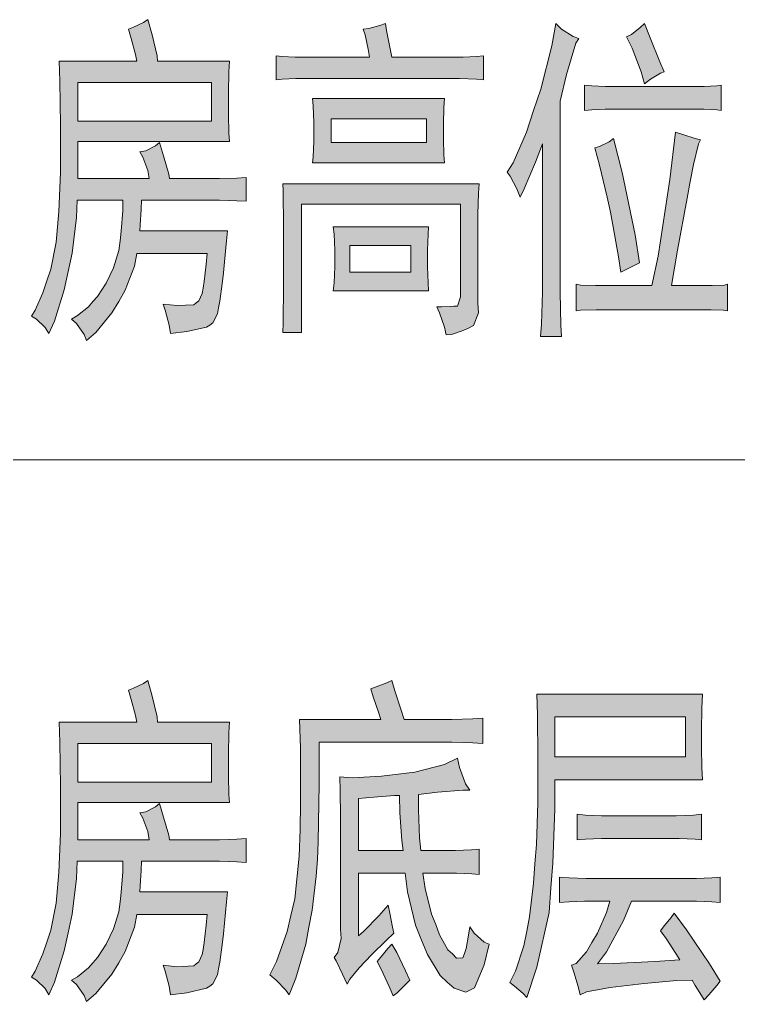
# Model space of a CAD drawing. Header units: millimetres. Extents: x 0 to 207, y 0 to 293.
# Drawn here: x 80.85 to 89.79, y 181.71 to 193.91 of the extents above; entities that cross this region are included whole.
import ezdxf

# ---------------------------------------------------------------- set-up
doc = ezdxf.new("R2010")
doc.units = ezdxf.units.MM

msp = doc.modelspace()

# ---------------------------------------------------------------- hatches: boundary and pattern name
h = msp.add_hatch(color=0)
h.paths.add_polyline_path([(82.341861, 192.270944), (82.415944, 192.285056), (82.539417, 192.345028), (82.585278, 192.387361), (82.638194, 192.221556), (82.701694, 191.995778), (82.712278, 191.939333), (83.234389, 191.939333), (83.333167, 191.939333), (83.548361, 191.946389), (83.664778, 191.953444), (83.664778, 191.657111), (83.548361, 191.664167), (83.333167, 191.671222), (83.234389, 191.671222), (82.363028, 191.671222), (82.3595, 191.554806), (82.345389, 191.364306), (82.341861, 191.290222), (83.431944, 191.290222), (83.421361, 191.16675), (83.396667, 190.905694), (83.382556, 190.768111), (83.364917, 190.630528), (83.336694, 190.415333), (83.322583, 190.334194), (83.308472, 190.256583), (83.252028, 190.147222), (83.213222, 190.119), (83.170889, 190.090778), (82.927472, 190.037861), (82.722861, 190.013167), (82.70875, 190.119), (82.659361, 190.302444), (82.631139, 190.376528), (82.807528, 190.362417), (83.012139, 190.369472), (83.043889, 190.394167), (83.075639, 190.418861), (83.117972, 190.510583), (83.132083, 190.577611), (83.142667, 190.65875), (83.167361, 190.873944), (83.177944, 191.008), (82.306583, 191.008), (82.278361, 190.84925), (82.161944, 190.552917), (82.080806, 190.411806), (81.996139, 190.270694), (81.795056, 190.027278), (81.678639, 189.9285), (81.650417, 190.002583), (81.555167, 190.136639), (81.491667, 190.193083), (81.569278, 190.235417), (81.703333, 190.344778), (81.759778, 190.411806), (81.816222, 190.475306), (81.922056, 190.637583), (81.967917, 190.732833), (82.013778, 190.828083), (82.080806, 191.046806), (82.098444, 191.16675), (82.112556, 191.286694), (82.130194, 191.540694), (82.130194, 191.671222), (81.562222, 191.671222), (81.555167, 191.456028), (81.50225, 191.011528), (81.452861, 190.78575), (81.403472, 190.556444), (81.283528, 190.168389), (81.212972, 190.013167), (81.167111, 190.08725), (81.05775, 190.193083), (80.99425, 190.228361), (81.040111, 190.302444), (81.135361, 190.521167), (81.18475, 190.669333), (81.234139, 190.813972), (81.301167, 191.149111), (81.318806, 191.339611), (81.336444, 191.530111), (81.354083, 192.013417), (81.354083, 192.302694), (81.354083, 192.602556), (81.347028, 193.149361), (81.339972, 193.399833), (82.306583, 193.399833), (82.288944, 193.480972), (82.236028, 193.682056), (82.20075, 193.798472), (82.26425, 193.823167), (82.387722, 193.879611), (82.444167, 193.914889), (82.497083, 193.724389), (82.557056, 193.466861), (82.560583, 193.399833), (83.456639, 193.399833), (83.449583, 193.265778), (83.446056, 193.001194), (83.446056, 192.867139), (83.446056, 192.736611), (83.449583, 192.503778), (83.456639, 192.401472), (81.572806, 192.401472), (81.572806, 191.939333), (82.458278, 191.939333), (82.440639, 192.038111), (82.380667, 192.203917)])
h.paths.add_polyline_path([(83.234389, 192.651944), (83.234389, 193.13525), (81.572806, 193.13525), (81.572806, 192.651944)])
h = msp.add_hatch(color=0)
h.dxf.hatch_style = 2
h.paths.add_polyline_path([(84.038722, 193.466861), (84.112806, 193.456278), (84.275083, 193.449222), (84.363278, 193.449222), (85.199361, 193.449222), (85.181722, 193.548), (85.142917, 193.724389), (85.118222, 193.798472), (85.188778, 193.805528), (85.326361, 193.840806), (85.396917, 193.8655), (85.411028, 193.780833), (85.449833, 193.572694), (85.478056, 193.449222), (86.282389, 193.449222), (86.363528, 193.449222), (86.529333, 193.456278), (86.617528, 193.466861), (86.617528, 193.167), (86.529333, 193.174056), (86.317667, 193.184639), (86.187139, 193.184639), (84.373861, 193.184639), (84.282139, 193.184639), (84.112806, 193.174056), (84.038722, 193.167)])
h = msp.add_hatch(color=0)
h.dxf.hatch_style = 2
h.paths.add_polyline_path([(87.802861, 193.682056), (87.764056, 193.622083), (87.647639, 193.234028), (87.570028, 192.902417), (87.570028, 190.792806), (87.570028, 190.528222), (87.577083, 190.119), (87.584139, 189.977889), (87.326611, 189.977889), (87.337194, 190.129583), (87.351306, 190.528222), (87.351306, 190.775167), (87.351306, 192.369722), (87.263111, 192.143944), (87.122, 191.812333), (87.072611, 191.7065), (87.030278, 191.812333), (86.949139, 191.971083), (86.910333, 192.020472), (86.984417, 192.136889), (87.150222, 192.517889), (87.238417, 192.786), (87.330139, 193.050583), (87.467722, 193.590333), (87.513583, 193.8655), (87.587667, 193.798472), (87.732306, 193.70675)])
h = msp.add_hatch(color=0)
h.dxf.hatch_style = 2
h.paths.add_polyline_path([(88.617778, 193.8655), (88.688333, 193.689111), (88.808278, 193.38925), (88.861194, 193.265778), (88.815333, 193.248139), (88.691861, 193.174056), (88.617778, 193.117611), (88.575444, 193.265778), (88.466083, 193.558583), (88.395528, 193.699694), (88.4555, 193.731444), (88.564861, 193.816111)])
h = msp.add_hatch(color=0)
h.dxf.hatch_style = 2
h.paths.add_polyline_path([(89.256306, 193.082333), (89.362139, 193.082333), (89.517361, 193.092917), (89.570278, 193.099972), (89.570278, 192.786), (89.517361, 192.793056), (89.355083, 192.800111), (89.245722, 192.800111), (88.212083, 192.800111), (88.127417, 192.800111), (87.961611, 192.793056), (87.873417, 192.786), (87.873417, 193.099972), (87.965139, 193.092917), (88.134472, 193.082333), (88.212083, 193.082333)])
h = msp.add_hatch(color=0)
h.paths.add_polyline_path([(86.130694, 192.934167), (86.123639, 192.824806), (86.120111, 192.620194), (86.120111, 192.517889), (86.120111, 192.426167), (86.123639, 192.235667), (86.130694, 192.136889), (84.490278, 192.136889), (84.497333, 192.210972), (84.504389, 192.401472), (84.504389, 192.517889), (84.504389, 192.634306), (84.497333, 192.842444), (84.490278, 192.934167)])
h.paths.add_polyline_path([(85.908444, 192.387361), (85.908444, 192.683694), (84.723111, 192.683694), (84.723111, 192.387361)])
h = msp.add_hatch(color=0)
h.dxf.hatch_style = 2
h.paths.add_polyline_path([(89.316278, 192.419111), (89.291583, 192.369722), (89.228083, 192.112194), (89.18575, 191.904056), (89.146944, 191.695917), (89.030528, 191.050333), (88.952917, 190.609361), (89.348028, 190.609361), (89.460917, 190.609361), (89.612611, 190.616417), (89.651417, 190.627), (89.651417, 190.295389), (89.5985, 190.302444), (89.446806, 190.3095), (89.348028, 190.3095), (88.162694, 190.3095), (88.018056, 190.3095), (87.8205, 190.302444), (87.767583, 190.295389), (87.767583, 190.627), (87.8205, 190.616417), (88.007472, 190.609361), (88.141528, 190.609361), (88.7095, 190.609361), (88.787111, 190.97625), (88.93175, 191.92875), (89.002306, 192.517889), (89.094028, 192.486139), (89.24925, 192.43675)])
h = msp.add_hatch(color=0)
h.dxf.hatch_style = 2
h.paths.add_polyline_path([(88.23325, 192.43675), (88.339083, 192.013417), (88.501361, 191.240833), (88.557806, 190.891583), (88.490778, 190.859833), (88.374361, 190.799861), (88.324972, 190.775167), (88.29675, 190.965667), (88.229722, 191.339611), (88.194444, 191.523056), (88.155639, 191.7065), (88.060389, 192.105139), (88.000417, 192.320333), (88.060389, 192.337972), (88.176806, 192.394417)])
h = msp.add_hatch(color=0)
h.dxf.hatch_style = 2
h.paths.add_polyline_path([(86.546972, 190.394167), (86.554028, 190.270694), (86.490528, 190.111944), (86.419972, 190.076667), (86.349417, 190.044917), (86.218889, 190.002583), (86.151861, 189.995528), (86.130694, 190.094306), (86.070722, 190.270694), (86.035444, 190.344778), (86.095417, 190.344778), (86.20125, 190.348306), (86.247111, 190.351833), (86.292972, 190.355361), (86.331778, 190.46825), (86.32825, 190.577611), (86.32825, 191.621833), (84.352694, 191.621833), (84.352694, 190.027278), (84.119861, 190.027278), (84.123389, 190.143694), (84.130444, 190.616417), (84.130444, 190.97625), (84.130444, 191.339611), (84.123389, 191.787639), (84.119861, 191.872306), (86.561083, 191.872306), (86.554028, 191.755889), (86.546972, 191.498361), (86.546972, 191.35725)])
h = msp.add_hatch(color=0)
h.paths.add_polyline_path([(85.933139, 191.339611), (85.926083, 191.247889), (85.919028, 191.050333), (85.919028, 190.940972), (85.919028, 190.842194), (85.926083, 190.644639), (85.933139, 190.542333), (84.747806, 190.542333), (84.758389, 190.644639), (84.768972, 190.842194), (84.768972, 190.940972), (84.768972, 191.050333), (84.758389, 191.247889), (84.747806, 191.339611)])
h.paths.add_polyline_path([(85.710889, 190.775167), (85.710889, 191.106778), (84.955944, 191.106778), (84.955944, 190.775167)])
h = msp.add_hatch(color=0)
h.paths.add_polyline_path([(82.341861, 184.05475), (82.415944, 184.068861), (82.539417, 184.128833), (82.585278, 184.171167), (82.638194, 184.001833), (82.701694, 183.779583), (82.712278, 183.719611), (83.234389, 183.719611), (83.333167, 183.719611), (83.548361, 183.730194), (83.664778, 183.73725), (83.664778, 183.437389), (83.548361, 183.447972), (83.333167, 183.455028), (83.234389, 183.455028), (82.363028, 183.455028), (82.3595, 183.338611), (82.345389, 183.148111), (82.341861, 183.074028), (83.431944, 183.074028), (83.421361, 182.950556), (83.396667, 182.685972), (83.382556, 182.551917), (83.364917, 182.414333), (83.336694, 182.199139), (83.322583, 182.118), (83.308472, 182.040389), (83.252028, 181.931028), (83.213222, 181.902806), (83.170889, 181.874583), (82.927472, 181.818139), (82.722861, 181.793444), (82.70875, 181.902806), (82.659361, 182.08625), (82.631139, 182.160333), (82.807528, 182.142694), (83.012139, 182.153278), (83.043889, 182.177972), (83.075639, 182.202667), (83.117972, 182.294389), (83.132083, 182.357889), (83.142667, 182.442556), (83.167361, 182.65775), (83.177944, 182.791806), (82.306583, 182.791806), (82.278361, 182.633056), (82.161944, 182.333194), (82.080806, 182.192083), (81.996139, 182.050972), (81.795056, 181.811083), (81.678639, 181.712306), (81.650417, 181.786389), (81.555167, 181.920444), (81.491667, 181.976889), (81.569278, 182.019222), (81.703333, 182.128583), (81.759778, 182.192083), (81.816222, 182.259111), (81.922056, 182.421389), (81.967917, 182.516639), (82.013778, 182.611889), (82.080806, 182.827083), (82.098444, 182.950556), (82.112556, 183.0705), (82.130194, 183.320972), (82.130194, 183.455028), (81.562222, 183.455028), (81.555167, 183.239833), (81.50225, 182.795333), (81.452861, 182.566028), (81.403472, 182.34025), (81.283528, 181.952194), (81.212972, 181.793444), (81.167111, 181.871056), (81.05775, 181.976889), (80.99425, 182.012167), (81.040111, 182.08625), (81.135361, 182.304972), (81.18475, 182.449611), (81.234139, 182.597778), (81.301167, 182.932917), (81.318806, 183.123417), (81.336444, 183.313917), (81.354083, 183.797222), (81.354083, 184.0865), (81.354083, 184.386361), (81.347028, 184.933167), (81.339972, 185.183639), (82.306583, 185.183639), (82.288944, 185.264778), (82.236028, 185.465861), (82.20075, 185.582278), (82.26425, 185.606972), (82.387722, 185.663417), (82.444167, 185.698694), (82.497083, 185.504667), (82.557056, 185.247139), (82.560583, 185.183639), (83.456639, 185.183639), (83.449583, 185.049583), (83.446056, 184.785), (83.446056, 184.650944), (83.446056, 184.516889), (83.449583, 184.284056), (83.456639, 184.185278), (81.572806, 184.185278), (81.572806, 183.719611), (82.458278, 183.719611), (82.440639, 183.821917), (82.380667, 183.987722)])
h.paths.add_polyline_path([(83.234389, 184.43575), (83.234389, 184.915528), (81.572806, 184.915528), (81.572806, 184.43575)])
h = msp.add_hatch(color=0)
h.dxf.hatch_style = 2
h.paths.add_polyline_path([(84.571417, 184.933167), (84.571417, 184.418111), (84.560833, 183.691389), (84.55025, 183.479722), (84.536139, 183.268056), (84.48675, 182.844722), (84.444417, 182.633056), (84.405611, 182.421389), (84.282139, 182.001583), (84.201, 181.793444), (84.158667, 181.853417), (84.038722, 181.976889), (83.957583, 182.043917), (84.04225, 182.209722), (84.176306, 182.580139), (84.222167, 182.781222), (84.271556, 182.985833), (84.324472, 183.518528), (84.335056, 183.846611), (84.342111, 184.174694), (84.338583, 184.859083), (84.328, 185.215389), (85.340472, 185.215389), (85.31225, 185.307111), (85.245222, 185.497611), (85.213472, 185.596389), (85.2805, 185.621083), (85.414556, 185.670472), (85.478056, 185.698694), (85.513333, 185.571694), (85.590944, 185.331806), (85.62975, 185.215389), (86.084833, 185.215389), (86.222417, 185.215389), (86.483472, 185.222444), (86.606944, 185.233028), (86.606944, 184.915528), (86.483472, 184.926111), (86.222417, 184.933167), (86.084833, 184.933167)])
h = msp.add_hatch(color=0)
h.paths.add_polyline_path([(89.337444, 185.529361), (89.330389, 185.3565), (89.326861, 185.074278), (89.326861, 184.964917), (89.326861, 184.866139), (89.330389, 184.619194), (89.337444, 184.4675), (87.503, 184.4675), (87.503, 184.104139), (87.478306, 183.430333), (87.453611, 183.123417), (87.432444, 182.8165), (87.28075, 182.135639), (87.15375, 181.761694), (87.107889, 181.811083), (87.002056, 181.902806), (86.942083, 181.945139), (87.012639, 182.08625), (87.118472, 182.40375), (87.15375, 182.583667), (87.189028, 182.763583), (87.238417, 183.179861), (87.256056, 183.423278), (87.273694, 183.663167), (87.291333, 184.178222), (87.291333, 184.453389), (87.291333, 184.735611), (87.287806, 185.275361), (87.28075, 185.529361)])
h.paths.add_polyline_path([(89.129306, 184.749722), (89.129306, 185.247139), (87.503, 185.247139), (87.503, 184.749722)])
h = msp.add_hatch(color=0)
h.paths.add_polyline_path([(85.432194, 182.908222), (85.449833, 182.809444), (85.485111, 182.633056), (85.50275, 182.558972), (85.403972, 182.46725), (85.227583, 182.294389), (85.146444, 182.209722), (85.068833, 182.128583), (84.955944, 181.987472), (84.920667, 181.9275), (84.864222, 182.050972), (84.783083, 182.216778), (84.758389, 182.259111), (84.80425, 182.319083), (84.846583, 182.491944), (84.839528, 182.608361), (84.839528, 183.836028), (84.839528, 184.001833), (84.832472, 184.336972), (84.828944, 184.502778), (84.984167, 184.492194), (85.347528, 184.509833), (85.555667, 184.534528), (85.760278, 184.559222), (86.130694, 184.658), (86.292972, 184.735611), (86.317667, 184.619194), (86.39175, 184.418111), (86.444667, 184.336972), (86.363528, 184.336972), (86.0425, 184.312278), (85.806139, 184.284056), (85.806139, 184.093556), (85.82025, 183.744306), (85.837889, 183.589083), (86.165972, 183.589083), (86.268278, 183.589083), (86.465833, 183.596139), (86.561083, 183.603194), (86.561083, 183.289222), (86.472889, 183.296278), (86.282389, 183.306861), (86.176556, 183.306861), (85.862583, 183.306861), (85.890806, 183.116361), (85.968417, 182.795333), (86.021333, 182.668333), (86.070722, 182.537806), (86.173028, 182.354361), (86.229472, 182.301444), (86.282389, 182.248528), (86.36, 182.252056), (86.381167, 182.3085), (86.398806, 182.368472), (86.430556, 182.534278), (86.444667, 182.640111), (86.501111, 182.558972), (86.624583, 182.449611), (86.688083, 182.424917), (86.624583, 182.167389), (86.504639, 181.881639), (86.448194, 181.853417), (86.395278, 181.825194), (86.250639, 181.874583), (86.165972, 181.952194), (86.077778, 182.033333), (85.919028, 182.294389), (85.844944, 182.474306), (85.770861, 182.65775), (85.672083, 183.074028), (85.640333, 183.306861), (85.061778, 183.306861), (85.061778, 182.527222), (85.128806, 182.583667), (85.315778, 182.774167)])
h.paths.add_polyline_path([(85.619167, 183.589083), (85.601528, 183.712556), (85.576833, 184.05475), (85.573306, 184.269944), (85.509806, 184.269944), (85.252278, 184.252306), (85.061778, 184.234667), (85.061778, 183.589083)])
h = msp.add_hatch(color=0)
h.dxf.hatch_style = 2
h.paths.add_polyline_path([(88.896472, 184.019472), (89.012889, 184.019472), (89.228083, 184.026528), (89.326861, 184.037111), (89.326861, 183.719611), (89.24925, 183.730194), (89.048167, 183.73725), (88.921167, 183.73725), (88.176806, 183.73725), (88.081556, 183.73725), (87.884, 183.730194), (87.781694, 183.719611), (87.781694, 184.037111), (87.884, 184.026528), (88.081556, 184.019472), (88.176806, 184.019472)])
h = msp.add_hatch(color=0)
h.dxf.hatch_style = 2
h.paths.add_polyline_path([(89.175167, 183.239833), (89.263361, 183.239833), (89.453861, 183.246889), (89.559694, 183.257472), (89.559694, 182.939972), (89.453861, 182.950556), (89.263361, 182.957611), (89.175167, 182.957611), (88.4555, 182.957611), (88.356722, 182.717722), (88.145056, 182.326139), (88.035694, 182.177972), (88.23325, 182.185028), (88.744778, 182.209722), (89.05875, 182.227361), (89.005833, 182.3085), (88.885889, 182.491944), (88.815333, 182.590722), (88.861194, 182.650694), (88.949389, 182.756528), (88.988194, 182.809444), (89.139889, 182.601306), (89.425639, 182.177972), (89.559694, 181.962778), (89.517361, 181.909861), (89.418583, 181.793444), (89.362139, 181.729944), (89.326861, 181.786389), (89.24925, 181.909861), (89.210444, 181.976889), (89.019944, 181.969833), (88.61425, 181.934556), (88.402583, 181.909861), (88.190917, 181.885167), (87.898111, 181.828722), (87.816972, 181.793444), (87.792278, 181.89575), (87.739361, 182.075667), (87.711139, 182.160333), (87.767583, 182.185028), (87.898111, 182.326139), (87.965139, 182.442556), (88.035694, 182.558972), (88.145056, 182.8165), (88.187389, 182.957611), (87.943972, 182.957611), (87.873417, 182.957611), (87.682917, 182.950556), (87.559444, 182.939972), (87.559444, 183.257472), (87.682917, 183.246889), (87.891056, 183.239833), (87.97925, 183.239833)])
h = msp.add_hatch(color=0)
h.dxf.hatch_style = 2
h.paths.add_polyline_path([(85.478056, 182.424917), (85.538028, 182.319083), (85.647389, 182.093306), (85.700306, 181.976889), (85.647389, 181.920444), (85.541556, 181.818139), (85.492167, 181.779333), (85.442778, 181.89575), (85.344, 182.110944), (85.294611, 182.209722), (85.333417, 182.259111), (85.425139, 182.368472)])

# ---------------------------------------------------------------- linework, layer by layer
at = {"color": 0, "lineweight": 0}
for points in [[(82.341861, 192.270944), (82.415944, 192.285056), (82.539417, 192.345028), (82.585278, 192.387361), (82.638194, 192.221556), (82.701694, 191.995778), (82.712278, 191.939333), (83.234389, 191.939333), (83.333167, 191.939333), (83.548361, 191.946389), (83.664778, 191.953444), (83.664778, 191.657111), (83.548361, 191.664167), (83.333167, 191.671222), (83.234389, 191.671222), (82.363028, 191.671222), (82.3595, 191.554806), (82.345389, 191.364306), (82.341861, 191.290222), (83.431944, 191.290222), (83.421361, 191.16675), (83.396667, 190.905694), (83.382556, 190.768111), (83.364917, 190.630528), (83.336694, 190.415333), (83.322583, 190.334194), (83.308472, 190.256583), (83.252028, 190.147222), (83.213222, 190.119), (83.170889, 190.090778), (82.927472, 190.037861), (82.722861, 190.013167), (82.70875, 190.119), (82.659361, 190.302444), (82.631139, 190.376528), (82.807528, 190.362417), (83.012139, 190.369472), (83.043889, 190.394167), (83.075639, 190.418861), (83.117972, 190.510583), (83.132083, 190.577611), (83.142667, 190.65875), (83.167361, 190.873944), (83.177944, 191.008), (82.306583, 191.008), (82.278361, 190.84925), (82.161944, 190.552917), (82.080806, 190.411806), (81.996139, 190.270694), (81.795056, 190.027278), (81.678639, 189.9285), (81.650417, 190.002583), (81.555167, 190.136639), (81.491667, 190.193083), (81.569278, 190.235417), (81.703333, 190.344778), (81.759778, 190.411806), (81.816222, 190.475306), (81.922056, 190.637583), (81.967917, 190.732833), (82.013778, 190.828083), (82.080806, 191.046806), (82.098444, 191.16675), (82.112556, 191.286694), (82.130194, 191.540694), (82.130194, 191.671222), (81.562222, 191.671222), (81.555167, 191.456028), (81.50225, 191.011528), (81.452861, 190.78575), (81.403472, 190.556444), (81.283528, 190.168389), (81.212972, 190.013167), (81.167111, 190.08725), (81.05775, 190.193083), (80.99425, 190.228361), (81.040111, 190.302444), (81.135361, 190.521167), (81.18475, 190.669333), (81.234139, 190.813972), (81.301167, 191.149111), (81.318806, 191.339611), (81.336444, 191.530111), (81.354083, 192.013417), (81.354083, 192.302694), (81.354083, 192.602556), (81.347028, 193.149361), (81.339972, 193.399833), (82.306583, 193.399833), (82.288944, 193.480972), (82.236028, 193.682056), (82.20075, 193.798472), (82.26425, 193.823167), (82.387722, 193.879611), (82.444167, 193.914889), (82.497083, 193.724389), (82.557056, 193.466861), (82.560583, 193.399833), (83.456639, 193.399833), (83.449583, 193.265778), (83.446056, 193.001194), (83.446056, 192.867139), (83.446056, 192.736611), (83.449583, 192.503778), (83.456639, 192.401472), (81.572806, 192.401472), (81.572806, 191.939333), (82.458278, 191.939333), (82.440639, 192.038111), (82.380667, 192.203917)], [(84.038722, 193.466861), (84.112806, 193.456278), (84.275083, 193.449222), (84.363278, 193.449222), (85.199361, 193.449222), (85.181722, 193.548), (85.142917, 193.724389), (85.118222, 193.798472), (85.188778, 193.805528), (85.326361, 193.840806), (85.396917, 193.8655), (85.411028, 193.780833), (85.449833, 193.572694), (85.478056, 193.449222), (86.282389, 193.449222), (86.363528, 193.449222), (86.529333, 193.456278), (86.617528, 193.466861), (86.617528, 193.167), (86.529333, 193.174056), (86.317667, 193.184639), (86.187139, 193.184639), (84.373861, 193.184639), (84.282139, 193.184639), (84.112806, 193.174056), (84.038722, 193.167)], [(87.802861, 193.682056), (87.764056, 193.622083), (87.647639, 193.234028), (87.570028, 192.902417), (87.570028, 190.792806), (87.570028, 190.528222), (87.577083, 190.119), (87.584139, 189.977889), (87.326611, 189.977889), (87.337194, 190.129583), (87.351306, 190.528222), (87.351306, 190.775167), (87.351306, 192.369722), (87.263111, 192.143944), (87.122, 191.812333), (87.072611, 191.7065), (87.030278, 191.812333), (86.949139, 191.971083), (86.910333, 192.020472), (86.984417, 192.136889), (87.150222, 192.517889), (87.238417, 192.786), (87.330139, 193.050583), (87.467722, 193.590333), (87.513583, 193.8655), (87.587667, 193.798472), (87.732306, 193.70675)], [(88.617778, 193.8655), (88.688333, 193.689111), (88.808278, 193.38925), (88.861194, 193.265778), (88.815333, 193.248139), (88.691861, 193.174056), (88.617778, 193.117611), (88.575444, 193.265778), (88.466083, 193.558583), (88.395528, 193.699694), (88.4555, 193.731444), (88.564861, 193.816111)], [(83.234389, 192.651944), (83.234389, 193.13525), (81.572806, 193.13525), (81.572806, 192.651944)], [(89.256306, 193.082333), (89.362139, 193.082333), (89.517361, 193.092917), (89.570278, 193.099972), (89.570278, 192.786), (89.517361, 192.793056), (89.355083, 192.800111), (89.245722, 192.800111), (88.212083, 192.800111), (88.127417, 192.800111), (87.961611, 192.793056), (87.873417, 192.786), (87.873417, 193.099972), (87.965139, 193.092917), (88.134472, 193.082333), (88.212083, 193.082333)], [(86.130694, 192.934167), (86.123639, 192.824806), (86.120111, 192.620194), (86.120111, 192.517889), (86.120111, 192.426167), (86.123639, 192.235667), (86.130694, 192.136889), (84.490278, 192.136889), (84.497333, 192.210972), (84.504389, 192.401472), (84.504389, 192.517889), (84.504389, 192.634306), (84.497333, 192.842444), (84.490278, 192.934167)], [(85.908444, 192.387361), (85.908444, 192.683694), (84.723111, 192.683694), (84.723111, 192.387361)], [(89.316278, 192.419111), (89.291583, 192.369722), (89.228083, 192.112194), (89.18575, 191.904056), (89.146944, 191.695917), (89.030528, 191.050333), (88.952917, 190.609361), (89.348028, 190.609361), (89.460917, 190.609361), (89.612611, 190.616417), (89.651417, 190.627), (89.651417, 190.295389), (89.5985, 190.302444), (89.446806, 190.3095), (89.348028, 190.3095), (88.162694, 190.3095), (88.018056, 190.3095), (87.8205, 190.302444), (87.767583, 190.295389), (87.767583, 190.627), (87.8205, 190.616417), (88.007472, 190.609361), (88.141528, 190.609361), (88.7095, 190.609361), (88.787111, 190.97625), (88.93175, 191.92875), (89.002306, 192.517889), (89.094028, 192.486139), (89.24925, 192.43675)], [(88.23325, 192.43675), (88.339083, 192.013417), (88.501361, 191.240833), (88.557806, 190.891583), (88.490778, 190.859833), (88.374361, 190.799861), (88.324972, 190.775167), (88.29675, 190.965667), (88.229722, 191.339611), (88.194444, 191.523056), (88.155639, 191.7065), (88.060389, 192.105139), (88.000417, 192.320333), (88.060389, 192.337972), (88.176806, 192.394417)], [(86.546972, 190.394167), (86.554028, 190.270694), (86.490528, 190.111944), (86.419972, 190.076667), (86.349417, 190.044917), (86.218889, 190.002583), (86.151861, 189.995528), (86.130694, 190.094306), (86.070722, 190.270694), (86.035444, 190.344778), (86.095417, 190.344778), (86.20125, 190.348306), (86.247111, 190.351833), (86.292972, 190.355361), (86.331778, 190.46825), (86.32825, 190.577611), (86.32825, 191.621833), (84.352694, 191.621833), (84.352694, 190.027278), (84.119861, 190.027278), (84.123389, 190.143694), (84.130444, 190.616417), (84.130444, 190.97625), (84.130444, 191.339611), (84.123389, 191.787639), (84.119861, 191.872306), (86.561083, 191.872306), (86.554028, 191.755889), (86.546972, 191.498361), (86.546972, 191.35725)], [(85.933139, 191.339611), (85.926083, 191.247889), (85.919028, 191.050333), (85.919028, 190.940972), (85.919028, 190.842194), (85.926083, 190.644639), (85.933139, 190.542333), (84.747806, 190.542333), (84.758389, 190.644639), (84.768972, 190.842194), (84.768972, 190.940972), (84.768972, 191.050333), (84.758389, 191.247889), (84.747806, 191.339611)], [(85.710889, 190.775167), (85.710889, 191.106778), (84.955944, 191.106778), (84.955944, 190.775167)], [(82.341861, 184.05475), (82.415944, 184.068861), (82.539417, 184.128833), (82.585278, 184.171167), (82.638194, 184.001833), (82.701694, 183.779583), (82.712278, 183.719611), (83.234389, 183.719611), (83.333167, 183.719611), (83.548361, 183.730194), (83.664778, 183.73725), (83.664778, 183.437389), (83.548361, 183.447972), (83.333167, 183.455028), (83.234389, 183.455028), (82.363028, 183.455028), (82.3595, 183.338611), (82.345389, 183.148111), (82.341861, 183.074028), (83.431944, 183.074028), (83.421361, 182.950556), (83.396667, 182.685972), (83.382556, 182.551917), (83.364917, 182.414333), (83.336694, 182.199139), (83.322583, 182.118), (83.308472, 182.040389), (83.252028, 181.931028), (83.213222, 181.902806), (83.170889, 181.874583), (82.927472, 181.818139), (82.722861, 181.793444), (82.70875, 181.902806), (82.659361, 182.08625), (82.631139, 182.160333), (82.807528, 182.142694), (83.012139, 182.153278), (83.043889, 182.177972), (83.075639, 182.202667), (83.117972, 182.294389), (83.132083, 182.357889), (83.142667, 182.442556), (83.167361, 182.65775), (83.177944, 182.791806), (82.306583, 182.791806), (82.278361, 182.633056), (82.161944, 182.333194), (82.080806, 182.192083), (81.996139, 182.050972), (81.795056, 181.811083), (81.678639, 181.712306), (81.650417, 181.786389), (81.555167, 181.920444), (81.491667, 181.976889), (81.569278, 182.019222), (81.703333, 182.128583), (81.759778, 182.192083), (81.816222, 182.259111), (81.922056, 182.421389), (81.967917, 182.516639), (82.013778, 182.611889), (82.080806, 182.827083), (82.098444, 182.950556), (82.112556, 183.0705), (82.130194, 183.320972), (82.130194, 183.455028), (81.562222, 183.455028), (81.555167, 183.239833), (81.50225, 182.795333), (81.452861, 182.566028), (81.403472, 182.34025), (81.283528, 181.952194), (81.212972, 181.793444), (81.167111, 181.871056), (81.05775, 181.976889), (80.99425, 182.012167), (81.040111, 182.08625), (81.135361, 182.304972), (81.18475, 182.449611), (81.234139, 182.597778), (81.301167, 182.932917), (81.318806, 183.123417), (81.336444, 183.313917), (81.354083, 183.797222), (81.354083, 184.0865), (81.354083, 184.386361), (81.347028, 184.933167), (81.339972, 185.183639), (82.306583, 185.183639), (82.288944, 185.264778), (82.236028, 185.465861), (82.20075, 185.582278), (82.26425, 185.606972), (82.387722, 185.663417), (82.444167, 185.698694), (82.497083, 185.504667), (82.557056, 185.247139), (82.560583, 185.183639), (83.456639, 185.183639), (83.449583, 185.049583), (83.446056, 184.785), (83.446056, 184.650944), (83.446056, 184.516889), (83.449583, 184.284056), (83.456639, 184.185278), (81.572806, 184.185278), (81.572806, 183.719611), (82.458278, 183.719611), (82.440639, 183.821917), (82.380667, 183.987722)], [(84.571417, 184.933167), (84.571417, 184.418111), (84.560833, 183.691389), (84.55025, 183.479722), (84.536139, 183.268056), (84.48675, 182.844722), (84.444417, 182.633056), (84.405611, 182.421389), (84.282139, 182.001583), (84.201, 181.793444), (84.158667, 181.853417), (84.038722, 181.976889), (83.957583, 182.043917), (84.04225, 182.209722), (84.176306, 182.580139), (84.222167, 182.781222), (84.271556, 182.985833), (84.324472, 183.518528), (84.335056, 183.846611), (84.342111, 184.174694), (84.338583, 184.859083), (84.328, 185.215389), (85.340472, 185.215389), (85.31225, 185.307111), (85.245222, 185.497611), (85.213472, 185.596389), (85.2805, 185.621083), (85.414556, 185.670472), (85.478056, 185.698694), (85.513333, 185.571694), (85.590944, 185.331806), (85.62975, 185.215389), (86.084833, 185.215389), (86.222417, 185.215389), (86.483472, 185.222444), (86.606944, 185.233028), (86.606944, 184.915528), (86.483472, 184.926111), (86.222417, 184.933167), (86.084833, 184.933167)], [(89.337444, 185.529361), (89.330389, 185.3565), (89.326861, 185.074278), (89.326861, 184.964917), (89.326861, 184.866139), (89.330389, 184.619194), (89.337444, 184.4675), (87.503, 184.4675), (87.503, 184.104139), (87.478306, 183.430333), (87.453611, 183.123417), (87.432444, 182.8165), (87.28075, 182.135639), (87.15375, 181.761694), (87.107889, 181.811083), (87.002056, 181.902806), (86.942083, 181.945139), (87.012639, 182.08625), (87.118472, 182.40375), (87.15375, 182.583667), (87.189028, 182.763583), (87.238417, 183.179861), (87.256056, 183.423278), (87.273694, 183.663167), (87.291333, 184.178222), (87.291333, 184.453389), (87.291333, 184.735611), (87.287806, 185.275361), (87.28075, 185.529361)], [(89.129306, 184.749722), (89.129306, 185.247139), (87.503, 185.247139), (87.503, 184.749722)], [(83.234389, 184.43575), (83.234389, 184.915528), (81.572806, 184.915528), (81.572806, 184.43575)], [(85.432194, 182.908222), (85.449833, 182.809444), (85.485111, 182.633056), (85.50275, 182.558972), (85.403972, 182.46725), (85.227583, 182.294389), (85.146444, 182.209722), (85.068833, 182.128583), (84.955944, 181.987472), (84.920667, 181.9275), (84.864222, 182.050972), (84.783083, 182.216778), (84.758389, 182.259111), (84.80425, 182.319083), (84.846583, 182.491944), (84.839528, 182.608361), (84.839528, 183.836028), (84.839528, 184.001833), (84.832472, 184.336972), (84.828944, 184.502778), (84.984167, 184.492194), (85.347528, 184.509833), (85.555667, 184.534528), (85.760278, 184.559222), (86.130694, 184.658), (86.292972, 184.735611), (86.317667, 184.619194), (86.39175, 184.418111), (86.444667, 184.336972), (86.363528, 184.336972), (86.0425, 184.312278), (85.806139, 184.284056), (85.806139, 184.093556), (85.82025, 183.744306), (85.837889, 183.589083), (86.165972, 183.589083), (86.268278, 183.589083), (86.465833, 183.596139), (86.561083, 183.603194), (86.561083, 183.289222), (86.472889, 183.296278), (86.282389, 183.306861), (86.176556, 183.306861), (85.862583, 183.306861), (85.890806, 183.116361), (85.968417, 182.795333), (86.021333, 182.668333), (86.070722, 182.537806), (86.173028, 182.354361), (86.229472, 182.301444), (86.282389, 182.248528), (86.36, 182.252056), (86.381167, 182.3085), (86.398806, 182.368472), (86.430556, 182.534278), (86.444667, 182.640111), (86.501111, 182.558972), (86.624583, 182.449611), (86.688083, 182.424917), (86.624583, 182.167389), (86.504639, 181.881639), (86.448194, 181.853417), (86.395278, 181.825194), (86.250639, 181.874583), (86.165972, 181.952194), (86.077778, 182.033333), (85.919028, 182.294389), (85.844944, 182.474306), (85.770861, 182.65775), (85.672083, 183.074028), (85.640333, 183.306861), (85.061778, 183.306861), (85.061778, 182.527222), (85.128806, 182.583667), (85.315778, 182.774167)], [(85.619167, 183.589083), (85.601528, 183.712556), (85.576833, 184.05475), (85.573306, 184.269944), (85.509806, 184.269944), (85.252278, 184.252306), (85.061778, 184.234667), (85.061778, 183.589083)], [(88.896472, 184.019472), (89.012889, 184.019472), (89.228083, 184.026528), (89.326861, 184.037111), (89.326861, 183.719611), (89.24925, 183.730194), (89.048167, 183.73725), (88.921167, 183.73725), (88.176806, 183.73725), (88.081556, 183.73725), (87.884, 183.730194), (87.781694, 183.719611), (87.781694, 184.037111), (87.884, 184.026528), (88.081556, 184.019472), (88.176806, 184.019472)], [(89.175167, 183.239833), (89.263361, 183.239833), (89.453861, 183.246889), (89.559694, 183.257472), (89.559694, 182.939972), (89.453861, 182.950556), (89.263361, 182.957611), (89.175167, 182.957611), (88.4555, 182.957611), (88.356722, 182.717722), (88.145056, 182.326139), (88.035694, 182.177972), (88.23325, 182.185028), (88.744778, 182.209722), (89.05875, 182.227361), (89.005833, 182.3085), (88.885889, 182.491944), (88.815333, 182.590722), (88.861194, 182.650694), (88.949389, 182.756528), (88.988194, 182.809444), (89.139889, 182.601306), (89.425639, 182.177972), (89.559694, 181.962778), (89.517361, 181.909861), (89.418583, 181.793444), (89.362139, 181.729944), (89.326861, 181.786389), (89.24925, 181.909861), (89.210444, 181.976889), (89.019944, 181.969833), (88.61425, 181.934556), (88.402583, 181.909861), (88.190917, 181.885167), (87.898111, 181.828722), (87.816972, 181.793444), (87.792278, 181.89575), (87.739361, 182.075667), (87.711139, 182.160333), (87.767583, 182.185028), (87.898111, 182.326139), (87.965139, 182.442556), (88.035694, 182.558972), (88.145056, 182.8165), (88.187389, 182.957611), (87.943972, 182.957611), (87.873417, 182.957611), (87.682917, 182.950556), (87.559444, 182.939972), (87.559444, 183.257472), (87.682917, 183.246889), (87.891056, 183.239833), (87.97925, 183.239833)], [(85.478056, 182.424917), (85.538028, 182.319083), (85.647389, 182.093306), (85.700306, 181.976889), (85.647389, 181.920444), (85.541556, 181.818139), (85.492167, 181.779333), (85.442778, 181.89575), (85.344, 182.110944), (85.294611, 182.209722), (85.333417, 182.259111), (85.425139, 182.368472)]]:
    msp.add_lwpolyline(points, close=True, dxfattribs=at)
msp.add_lwpolyline([(25.124833, 188.443306), (201.9935, 188.443306)], dxfattribs=at)

doc.saveas('drawing.dxf')
